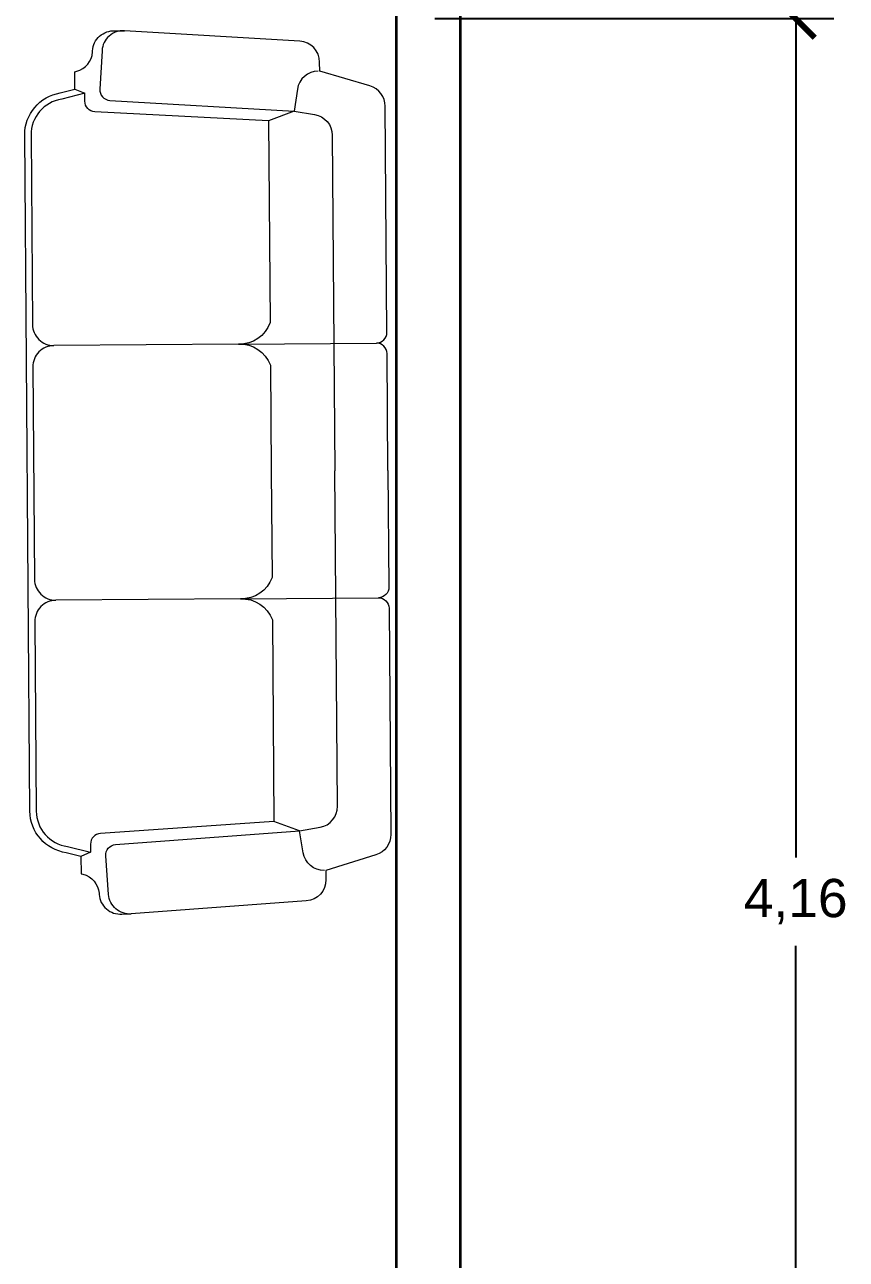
# Model space of a CAD drawing. Header units: millimetres. Extents: x 17881 to 17967.7, y 16873.1 to 16901.1.
# Drawn here: x 17965.742 to 17967.679, y 16878.335 to 16881.243 of the extents above; entities that cross this region are included whole.
import ezdxf

# ---------------------------------------------------------------- set-up
doc = ezdxf.new("R2010")
doc.units = ezdxf.units.MM
doc.layers.add('A-FURN', color=9, linetype='Continuous', lineweight=18)
doc.layers.add('A-WALL-FULL-EXTR', color=7, linetype='Continuous', lineweight=35)
doc.styles.get("Standard").update_dxf_attribs({"font": 'Arial.ttf'})
doc.dimstyles.new('ISO-25', dxfattribs={"dimtxt": 2.5, "dimasz": 2.5, "dimexe": 1.25, "dimexo": 0.625, "dimtad": 1, "dimtxsty": 'Standard', "dimcen": 2.5, "dimadec": 0, "dimazin": 0, "dimtfac": 1, "dimtmove": 0, "dimatfit": 3, "dimfxl": 1, "dimarcsym": 0})

# ---------------------------------------------------------------- blocks, each defined once
blk = doc.blocks.new('_ArchTick')
at = {"color": 0, "linetype": 'ByBlock', "const_width": 0.15}
blk.add_lwpolyline([(-0.5, -0.5), (0.5, 0.5)], dxfattribs=at)
blk = doc.blocks.new('*D16')
at = {"color": 0, "lineweight": -2, "transparency": 16777216}
for p, q in [((17966.7086, 16881.2571), (17967.6493, 16881.2571)), ((17966.7086, 16877.0978), (17967.6493, 16877.0978))]:
    blk.add_line(p, q, dxfattribs=at)
at = {"color": 0, "transparency": 16777216}
for p, q in [((17967.5593, 16881.2571), (17967.5593, 16879.2815)), ((17967.5593, 16877.0978), (17967.5593, 16879.0733))]:
    blk.add_line(p, q, dxfattribs=at)
at = {"layer": 'Defpoints', "color": 0, "transparency": 16777216}
for p in [(17966.6186, 16881.2571), (17966.6186, 16877.0978), (17967.5593, 16877.0978)]:
    blk.add_point(p, dxfattribs=at)
at = {"color": 0, "transparency": 16777216, "xscale": 0.09, "yscale": 0.09, "zscale": 0.09}
for p, rotation in [((17967.5593, 16881.2571), 90), ((17967.5593, 16877.0978), 270)]:
    blk.add_blockref('_ArchTick', p, dxfattribs=dict(at, rotation=rotation))
at = {"color": 0, "transparency": 16777216, "insert": (17967.5593, 16879.1774), "char_height": 0.09, "attachment_point": 5}
blk.add_mtext('4,16', dxfattribs=at)

msp = doc.modelspace()

# ---------------------------------------------------------------- linework, layer by layer
at = {"layer": 'A-FURN', "lineweight": 20}
for p, q in [((17966.2461, 16880.4905), (17965.8112, 16880.4871)), ((17966.2508, 16879.8905), (17965.8158, 16879.8871))]:
    msp.add_line(p, q, dxfattribs=at)
at = {"layer": 'A-FURN'}
for p, q in [((17966.2461, 16880.4905), (17966.5711, 16880.493)), ((17966.2508, 16879.8905), (17966.5758, 16879.893))]:
    msp.add_line(p, q, dxfattribs=at)
for points in [[(17965.8608, 16881.0913), (17965.8605, 16881.132), (17965.8651, 16881.1333, 0.323545), (17965.9021, 16881.1786), (17965.9023, 16881.1815, -0.414214), (17965.9552, 16881.2285), (17965.9775, 16881.2286)], [(17966.5985, 16880.1932), (17966.5963, 16880.4682, 0.414214), (17966.5711, 16880.493, 0.414214), (17966.5959, 16880.5182), (17966.5918, 16881.0509, 0.33005), (17966.556, 16881.0985), (17966.4376, 16881.1335), (17966.4374, 16881.1548, 0.394867), (17966.3904, 16881.2043), (17965.9775, 16881.2286, 0.414214), (17965.9246, 16881.1817), (17965.9193, 16881.0911, 0.414214), (17965.9428, 16881.0647), (17966.3772, 16881.0391), (17966.3171, 16881.0161), (17965.9076, 16881.0378, -0.396542), (17965.884, 16881.0625), (17965.8838, 16881.082)], [(17966.4339, 16881.1335, 0.369416), (17966.3849, 16881.0909), (17966.3772, 16881.0391), (17966.4253, 16881.0314, -0.366122), (17966.4673, 16880.9824), (17966.4735, 16880.1922)], [(17966.5985, 16880.1932), (17966.6006, 16879.9182, -0.414214), (17966.5758, 16879.893, -0.414214), (17966.601, 16879.8682), (17966.6051, 16879.3355, -0.33005), (17966.57, 16879.2874), (17966.4522, 16879.2505), (17966.4523, 16879.2292, -0.394867), (17966.406, 16879.179), (17965.9936, 16879.1483, -0.414214), (17965.94, 16879.1944), (17965.9333, 16879.2849, -0.414214), (17965.9563, 16879.3117), (17966.3903, 16879.344), (17966.3298, 16879.3661), (17965.9208, 16879.3381, 0.396542), (17965.8975, 16879.3129), (17965.8977, 16879.2935)], [(17966.4485, 16879.2505, -0.369416), (17966.3988, 16879.2923), (17966.3903, 16879.344), (17966.4383, 16879.3524, 0.366122), (17966.4796, 16879.402), (17966.4735, 16880.1922)], [(17965.8748, 16879.2838), (17965.8751, 16879.2431), (17965.8797, 16879.2419, -0.323545), (17965.9175, 16879.1971), (17965.9177, 16879.1943, 0.414214), (17965.9713, 16879.1481), (17965.9936, 16879.1483)]]:
    msp.add_lwpolyline(points, format="xyb", dxfattribs=at)
at = {"layer": 'A-FURN', "lineweight": 20}
msp.add_lwpolyline([(17965.7615, 16880.4367), (17965.7654, 16879.9367, 0.414214), (17965.8158, 16879.8871, 0.414214), (17965.7662, 16879.8368), (17965.7696, 16879.3907, 0.372588), (17965.8431, 16879.3071), (17965.8977, 16879.2935), (17965.8748, 16879.2838), (17965.8402, 16879.2924, -0.370178), (17965.7546, 16879.3906), (17965.7423, 16880.9827, -0.370178), (17965.8263, 16881.0822), (17965.8608, 16881.0913), (17965.8838, 16881.082), (17965.8295, 16881.0675, 0.372588), (17965.7573, 16880.9828), (17965.7608, 16880.5367, 0.414214), (17965.8112, 16880.4871, 0.414214)], format="xyb", close=True, dxfattribs=at)
msp.add_lwpolyline([(17966.3171, 16881.0161), (17966.3208, 16880.5411, -0.324936), (17966.2461, 16880.4905, -0.324936), (17966.3215, 16880.4411), (17966.3235, 16880.1911), (17966.3254, 16879.9411, -0.324936), (17966.2508, 16879.8905, -0.324936), (17966.3262, 16879.8411), (17966.3298, 16879.3661)], format="xyb", dxfattribs=at)
at = {"layer": 'A-WALL-FULL-EXTR'}
for p, q in [((17966.7686, 16882.9778), (17966.7686, 16876.9778)), ((17966.6186, 16877.0978), (17966.6186, 16882.8278))]:
    msp.add_line(p, q, dxfattribs=at)

# ---------------------------------------------------------------- dimensions: what is measured, and where the dimension line sits
dim = msp.add_linear_dim(base=(17967.5593, 16877.0978), p1=(17966.6186, 16881.2571), p2=(17966.6186, 16877.0978), angle=90, dimstyle='ISO-25', override={"dimtxt": 0.09, "dimasz": 0.09, "dimexe": 0.09, "dimexo": 0.09, "dimgap": 0.05, "dimtih": 1, "dimblk1": 'ArchTick', "dimblk2": 'ArchTick', "dimsah": 1, "dimlwd": 65535})
dim.commit()
dim.dimension.update_dxf_attribs({"geometry": '*D16', "text_midpoint": (17967.5593, 16879.1774)})

doc.saveas('drawing.dxf')
